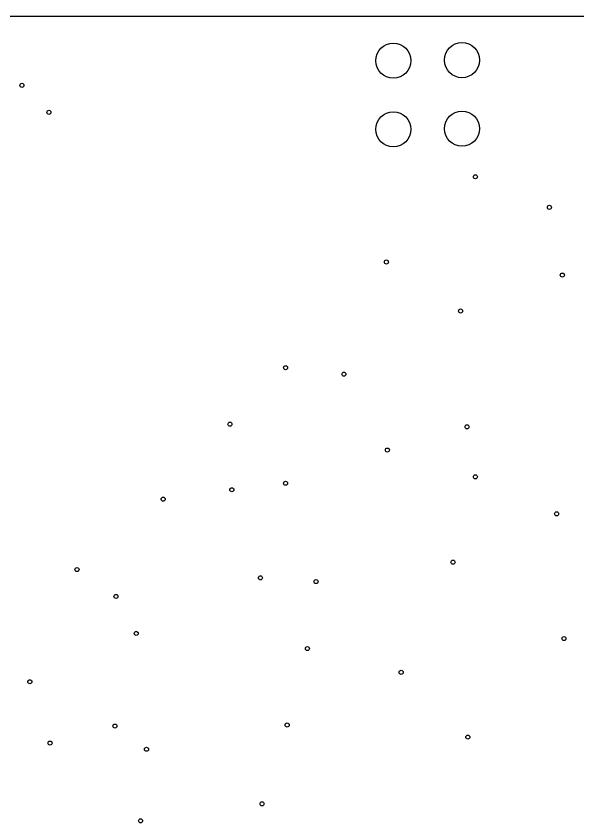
# Model space of a CAD drawing. Extents: x 114.9 to 199.6, y -137.1 to -76.7.
# Drawn here: x 157.52 to 178.32, y -106.52 to -76.65 of the extents above; entities that cross this region are included whole.
import ezdxf

# ---------------------------------------------------------------- set-up
doc = ezdxf.new("R2010")
doc.units = 0
doc.layers.add('BLACK', color=7, linetype='CONTINUOUS')

msp = doc.modelspace()

# ---------------------------------------------------------------- linework, layer by layer
at = {"layer": 'BLACK', "linetype": 'CONTINUOUS'}
msp.add_line((115.67417, -76.6505), (198.78583, -76.6505), dxfattribs=at)
at = {"layer": 'BLACK'}
for centre, radius in [((171.493, -78.3), 0.65), ((174.033, -78.28), 0.65), ((157.736, -79.2135), 0.075), ((158.736, -80.2135), 0.075), ((171.493, -80.84), 0.65), ((174.033, -80.82), 0.65), ((174.53, -82.6), 0.075), ((177.27, -83.73), 0.075), ((171.234358, -85.755831), 0.075), ((177.75, -86.24), 0.075), ((173.98, -87.57), 0.075), ((167.5, -89.67), 0.075), ((169.66, -89.91), 0.075), ((165.44, -91.76), 0.075), ((174.22, -91.86), 0.075), ((171.27, -92.72), 0.075), ((174.53, -93.71), 0.075), ((167.5, -93.95), 0.075), ((165.51, -94.19), 0.075), ((162.967333, -94.537402), 0.075), ((177.54, -95.08), 0.075), ((159.777153, -97.14443), 0.075), ((173.7, -96.87), 0.075), ((166.57, -97.45), 0.075), ((168.63, -97.59), 0.075), ((161.22, -98.14), 0.075), ((161.97, -99.51), 0.075), ((177.81, -99.7), 0.075), ((168.31, -100.07), 0.075), ((171.78, -100.95), 0.075), ((158.03, -101.3), 0.075), ((161.18, -102.94), 0.075), ((167.56, -102.9), 0.075), ((174.25, -103.35), 0.075), ((158.78, -103.57), 0.075), ((162.35, -103.8), 0.075), ((166.63, -105.82), 0.075), ((162.13, -106.45), 0.075)]:
    msp.add_circle(centre, radius, dxfattribs=at)
at = {"layer": 'WHITE'}
for centre, radius in [((171.493, -78.3), 0.65), ((174.033, -78.28), 0.65), ((157.736, -79.2135), 0.075), ((158.736, -80.2135), 0.075), ((171.493, -80.84), 0.65), ((174.033, -80.82), 0.65), ((174.53, -82.6), 0.075), ((177.27, -83.73), 0.075), ((171.234358, -85.755831), 0.075), ((177.75, -86.24), 0.075), ((173.98, -87.57), 0.075), ((167.5, -89.67), 0.075), ((169.66, -89.91), 0.075), ((165.44, -91.76), 0.075), ((174.22, -91.86), 0.075), ((171.27, -92.72), 0.075), ((174.53, -93.71), 0.075), ((167.5, -93.95), 0.075), ((165.51, -94.19), 0.075), ((162.967333, -94.537402), 0.075), ((177.54, -95.08), 0.075), ((159.777153, -97.14443), 0.075), ((173.7, -96.87), 0.075), ((166.57, -97.45), 0.075), ((168.63, -97.59), 0.075), ((161.22, -98.14), 0.075), ((161.97, -99.51), 0.075), ((177.81, -99.7), 0.075), ((168.31, -100.07), 0.075), ((171.78, -100.95), 0.075), ((158.03, -101.3), 0.075), ((161.18, -102.94), 0.075), ((167.56, -102.9), 0.075), ((174.25, -103.35), 0.075), ((158.78, -103.57), 0.075), ((162.35, -103.8), 0.075), ((166.63, -105.82), 0.075), ((162.13, -106.45), 0.075)]:
    msp.add_circle(centre, radius, dxfattribs=at)

doc.saveas('drawing.dxf')
